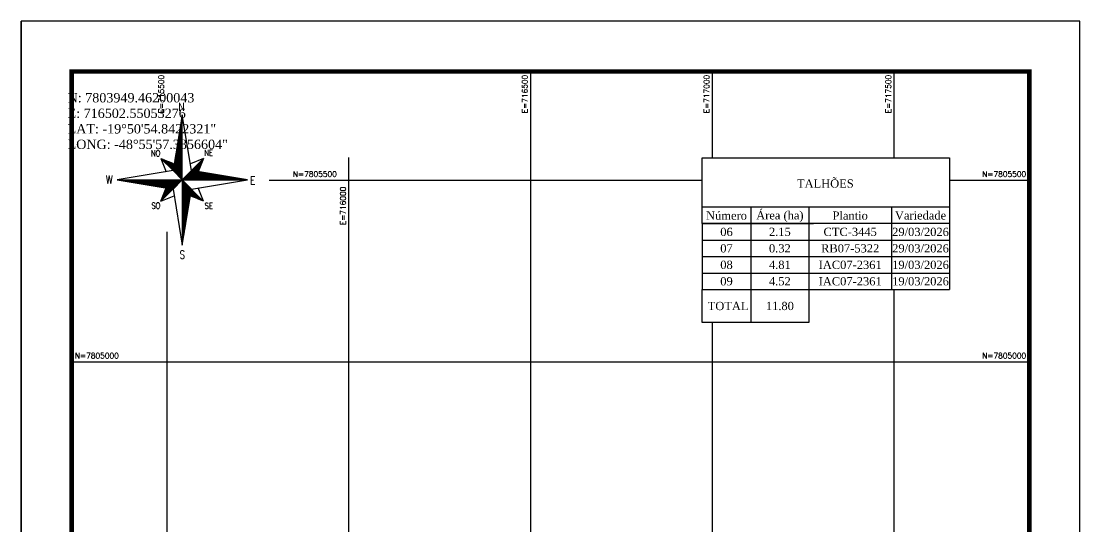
# Model space of a CAD drawing. Extents: x 715098 to 718010, y 7801819 to 7805938.
# Drawn here: x 715098 to 718010, y 7804545 to 7805938 of the extents above; entities that cross this region are included whole.
import ezdxf
from ezdxf.enums import TextEntityAlignment as Align

# ---------------------------------------------------------------- set-up
doc = ezdxf.new("R2010")
doc.units = 0
doc.linetypes.add('LIN0', pattern=[0])
doc.layers.add('MALHA', color=251, linetype='Continuous', true_color=0x505050)
doc.layers.add('NUMERAÇÕES DOS TALHÕES', color=7, linetype='Continuous', true_color=0xffffff)
for name, color, linetype in [('SETA_NORTE', 3, 'Continuous'), ('TABELAS', 7, 'Continuous'), ('texto', 7, 'Continuous'), ('TG', 7, 'LIN0')]:
    doc.layers.add(name, color=color, linetype=linetype)
doc.styles.add('AGROCAD', font='romans.shx')
doc.styles.add('AREAS', font='times.ttf')
doc.styles.add('ROMANS', font='romans', dxfattribs={"height": 0.2})

# ---------------------------------------------------------------- blocks, each defined once
blk = doc.blocks.new('A$C7F984228')
at = {"layer": 'SETA_NORTE', "linetype": 'Continuous'}
h = blk.add_hatch(dxfattribs=at)
h.set_pattern_fill('ANSI31', color=256, scale=5, angle=-90, style=0)
h.set_pattern_definition([(315, (-7849212.488, 504478.853), (11.22532015, 11.22532015), [])])
h.paths.add_polyline_path([(2671, 3542), (2716, 3816), (2183, 4030)])
h = blk.add_hatch(dxfattribs=at)
h.set_pattern_fill('ANSI31', color=256, scale=5, angle=180, style=0)
h.set_pattern_definition([(225, (504349.028, 7855425.992), (11.22532015, -11.22532015), [])])
h.paths.add_polyline_path([(3412, 3542), (3686, 3497), (3900, 4030)])
h = blk.add_hatch(dxfattribs=at)
h.set_pattern_fill('ANSI31', color=256, scale=5, style=0)
h.set_pattern_definition([(45, (-498265.35, -7849082.662), (-11.22532015, 11.22532015), [])])
h.paths.add_polyline_path([(2671, 2801), (2397, 2846), (2183, 2313)])
h = blk.add_hatch(dxfattribs=at)
h.set_pattern_fill('ANSI31', color=256, scale=5, angle=90, style=0)
h.set_pattern_definition([(135, (7855296.166, -498135.524), (-11.22532015, -11.22532015), [])])
h.paths.add_polyline_path([(3412, 2801), (3367, 2527), (3900, 2313)])
for p, q in [((2994, 5505), (3042, 5552)), ((2999, 5533), (3042, 5576)), ((3004, 5561), (3042, 5599)), ((3008, 5588), (3042, 5622)), ((3013, 5616), (3042, 5645)), ((3017, 5644), (3042, 5668)), ((3022, 5671), (3042, 5691)), ((3026, 5699), (3042, 5715)), ((3031, 5727), (3042, 5738)), ((3036, 5755), (3042, 5761)), ((3040, 5782), (3042, 5784)), ((2908, 4978), (3042, 5112)), ((2912, 5006), (3042, 5135)), ((2917, 5034), (3042, 5159)), ((2921, 5061), (3042, 5182)), ((2926, 5089), (3042, 5205)), ((2931, 5117), (3042, 5228)), ((2935, 5145), (3042, 5251)), ((2940, 5172), (3042, 5274)), ((2944, 5200), (3042, 5298)), ((2949, 5228), (3042, 5321)), ((2953, 5255), (3042, 5344)), ((2958, 5283), (3042, 5367)), ((2963, 5311), (3042, 5390)), ((2967, 5339), (3042, 5413)), ((2972, 5366), (3042, 5437)), ((2976, 5394), (3042, 5460)), ((2981, 5422), (3042, 5483)), ((2985, 5450), (3042, 5506)), ((2990, 5477), (3042, 5529)), ((2825, 4479), (3042, 4695)), ((2830, 4507), (3042, 4718)), ((2835, 4534), (3042, 4742)), ((2839, 4562), (3042, 4765)), ((2844, 4590), (3042, 4788)), ((2848, 4618), (3042, 4811)), ((2853, 4645), (3042, 4834)), ((2857, 4673), (3042, 4857)), ((2862, 4701), (3042, 4881)), ((2867, 4729), (3042, 4904)), ((2871, 4756), (3042, 4927)), ((2876, 4784), (3042, 4950)), ((2880, 4812), (3042, 4973)), ((2885, 4839), (3042, 4996)), ((2889, 4867), (3042, 5020)), ((2894, 4895), (3042, 5043)), ((2899, 4923), (3042, 5066)), ((2903, 4950), (3042, 5089)), ((2739, 3952), (3042, 4255)), ((2743, 3980), (3042, 4278)), ((2748, 4007), (3042, 4301)), ((2752, 4035), (3042, 4325)), ((2757, 4063), (3042, 4348)), ((2762, 4091), (3042, 4371)), ((2766, 4118), (3042, 4394)), ((2771, 4146), (3042, 4417)), ((2775, 4174), (3042, 4440)), ((2780, 4202), (3042, 4464)), ((2784, 4229), (3042, 4487)), ((2789, 4257), (3042, 4510)), ((2794, 4285), (3042, 4533)), ((2798, 4313), (3042, 4556)), ((2803, 4340), (3042, 4579)), ((2807, 4368), (3042, 4603)), ((2812, 4396), (3042, 4626)), ((2816, 4423), (3042, 4649)), ((2821, 4451), (3042, 4672)), ((2183, 4030), (2716, 3816)), ((2183, 4030), (2397, 3497)), ((2674, 3540), (3042, 3908)), ((2675, 3564), (3042, 3931)), ((2679, 3591), (3042, 3954)), ((2684, 3619), (3042, 3977)), ((2685, 3528), (3042, 3885)), ((2688, 3647), (3042, 4000)), ((2693, 3675), (3042, 4024)), ((2697, 3517), (3042, 3861)), ((2698, 3702), (3042, 4047)), ((2702, 3730), (3042, 4070)), ((2707, 3758), (3042, 4093)), ((2709, 3505), (3042, 3838)), ((2711, 3786), (3042, 4116)), ((2716, 3813), (3042, 4139)), ((2720, 3841), (3042, 4163)), ((2725, 3869), (3042, 4186)), ((2730, 3897), (3042, 4209)), ((2734, 3924), (3042, 4232)), ((3900, 4030), (3367, 3816)), ((3900, 4030), (3686, 3497)), ((2720, 3493), (3042, 3815)), ((2732, 3482), (3042, 3792)), ((2743, 3470), (3042, 3769)), ((2755, 3459), (3042, 3746)), ((2766, 3447), (3042, 3722)), ((2778, 3435), (3042, 3699)), ((2790, 3424), (3042, 3676)), ((2801, 3412), (3042, 3653)), ((2813, 3401), (3042, 3630)), ((2824, 3389), (3042, 3607)), ((2836, 3378), (3042, 3583)), ((2848, 3366), (3042, 3560)), ((2859, 3354), (3042, 3537)), ((2871, 3343), (3042, 3514)), ((2882, 3331), (3042, 3491)), ((2894, 3320), (3042, 3468)), ((2905, 3308), (3042, 3444)), ((2917, 3296), (3042, 3421)), ((3047, 3172), (3417, 3542)), ((3070, 3172), (3437, 3538)), ((3093, 3172), (3457, 3535)), ((3117, 3172), (3477, 3532)), ((3140, 3172), (3497, 3528)), ((3163, 3172), (3516, 3525)), ((3186, 3172), (3536, 3522)), ((3209, 3172), (3556, 3519)), ((3232, 3172), (3576, 3515)), ((3256, 3172), (3596, 3512)), ((3279, 3172), (3616, 3509)), ((3302, 3172), (3636, 3506)), ((3325, 3172), (3656, 3502)), ((3348, 3172), (3676, 3499)), ((3371, 3172), (3695, 3496)), ((3395, 3172), (3715, 3492)), ((3418, 3172), (3735, 3489)), ((3441, 3172), (3755, 3486)), ((3464, 3172), (3775, 3483)), ((3487, 3172), (3795, 3479)), ((3510, 3172), (3815, 3476)), ((3534, 3172), (3835, 3473)), ((3557, 3172), (3855, 3469)), ((3580, 3172), (3874, 3466)), ((3603, 3172), (3894, 3463)), ((3626, 3172), (3914, 3460)), ((3649, 3172), (3934, 3456)), ((3673, 3172), (3954, 3453)), ((3696, 3172), (3974, 3450)), ((3719, 3172), (3994, 3447)), ((3742, 3172), (4014, 3443)), ((3765, 3172), (4034, 3440)), ((3788, 3172), (4053, 3437)), ((3812, 3172), (4073, 3433)), ((3835, 3172), (4093, 3430)), ((3858, 3172), (4113, 3427)), ((3881, 3172), (4133, 3424)), ((3904, 3172), (4153, 3420)), ((3927, 3172), (4173, 3417)), ((3951, 3172), (4193, 3414)), ((3974, 3172), (4213, 3411)), ((3997, 3172), (4232, 3407)), ((4020, 3172), (4252, 3404)), ((428, 3170), (429, 3172)), ((448, 3167), (453, 3172)), ((468, 3164), (476, 3172)), ((488, 3161), (499, 3172)), ((508, 3157), (522, 3172)), ((528, 3154), (545, 3172)), ((548, 3151), (568, 3172)), ((567, 3148), (592, 3172)), ((587, 3144), (615, 3172)), ((607, 3141), (638, 3172)), ((627, 3138), (661, 3172)), ((647, 3134), (684, 3172)), ((667, 3131), (707, 3172)), ((687, 3128), (731, 3172)), ((707, 3125), (754, 3172)), ((727, 3121), (777, 3172)), ((746, 3118), (800, 3172)), ((766, 3115), (823, 3172)), ((786, 3112), (846, 3172)), ((806, 3108), (870, 3172)), ((826, 3105), (893, 3172)), ((846, 3102), (916, 3172)), ((866, 3098), (939, 3172)), ((886, 3095), (962, 3172)), ((906, 3092), (985, 3172)), ((925, 3089), (1009, 3172)), ((945, 3085), (1032, 3172)), ((965, 3082), (1055, 3172)), ((985, 3079), (1078, 3172)), ((1005, 3075), (1101, 3172)), ((1025, 3072), (1124, 3172)), ((1045, 3069), (1148, 3172)), ((1065, 3066), (1171, 3172)), ((1085, 3062), (1194, 3172)), ((1104, 3059), (1217, 3172)), ((1124, 3056), (1240, 3172)), ((1144, 3053), (1263, 3172)), ((1164, 3049), (1287, 3172)), ((1184, 3046), (1310, 3172)), ((1204, 3043), (1333, 3172)), ((1224, 3039), (1356, 3172)), ((1244, 3036), (1379, 3172)), ((1264, 3033), (1402, 3172)), ((1283, 3030), (1426, 3172)), ((1303, 3026), (1449, 3172)), ((1323, 3023), (1472, 3172)), ((1343, 3020), (1495, 3172)), ((1363, 3017), (1518, 3172)), ((1383, 3013), (1541, 3172)), ((1403, 3010), (1565, 3172)), ((1423, 3007), (1588, 3172)), ((1443, 3003), (1611, 3172)), ((1462, 3000), (1634, 3172)), ((1482, 2997), (1657, 3172)), ((1502, 2994), (1680, 3172)), ((1522, 2990), (1704, 3172)), ((1542, 2987), (1727, 3172)), ((1562, 2984), (1750, 3172)), ((1582, 2980), (1773, 3172)), ((1602, 2977), (1796, 3172)), ((1622, 2974), (1819, 3172)), ((1641, 2971), (1843, 3172)), ((1661, 2967), (1866, 3172)), ((1681, 2964), (1889, 3172)), ((1701, 2961), (1912, 3172)), ((1721, 2958), (1935, 3172)), ((1741, 2954), (1958, 3172)), ((1761, 2951), (1982, 3172)), ((1781, 2948), (2005, 3172)), ((1801, 2944), (2028, 3172)), ((1820, 2941), (2051, 3172)), ((1840, 2938), (2074, 3172)), ((1860, 2935), (2097, 3172)), ((1880, 2931), (2120, 3172)), ((1900, 2928), (2144, 3172)), ((1920, 2925), (2167, 3172)), ((1940, 2921), (2190, 3172)), ((1960, 2918), (2213, 3172)), ((1980, 2915), (2236, 3172)), ((1999, 2912), (2259, 3172)), ((2019, 2908), (2283, 3172)), ((2039, 2905), (2306, 3172)), ((2059, 2902), (2329, 3172)), ((2079, 2899), (2352, 3172)), ((2099, 2895), (2375, 3172)), ((2119, 2892), (2398, 3172)), ((2139, 2889), (2422, 3172)), ((2159, 2885), (2445, 3172)), ((2178, 2882), (2468, 3172)), ((3042, 3172), (2183, 2313)), ((2198, 2879), (2491, 3172)), ((2218, 2876), (2514, 3172)), ((2238, 2872), (2537, 3172)), ((2258, 2869), (2561, 3172)), ((2278, 2866), (2584, 3172)), ((2298, 2863), (2607, 3172)), ((2318, 2859), (2630, 3172)), ((2338, 2856), (2653, 3172)), ((2357, 2853), (2676, 3172)), ((2377, 2849), (2700, 3172)), ((2397, 2846), (2723, 3172)), ((2417, 2843), (2746, 3172)), ((2437, 2840), (2769, 3172)), ((2457, 2836), (2792, 3172)), ((2477, 2833), (2815, 3172)), ((2497, 2830), (2839, 3172)), ((2517, 2826), (2862, 3172)), ((2536, 2823), (2885, 3172)), ((2556, 2820), (2908, 3172)), ((2576, 2817), (2931, 3172)), ((2596, 2813), (2954, 3172)), ((2616, 2810), (2978, 3172)), ((2636, 2807), (3001, 3172)), ((2656, 2804), (3024, 3172)), ((2929, 3285), (3042, 3398)), ((2940, 3273), (3042, 3375)), ((2952, 3262), (3042, 3352)), ((2963, 3250), (3042, 3329)), ((2975, 3239), (3042, 3305)), ((2987, 3227), (3042, 3282)), ((2998, 3215), (3042, 3259)), ((3010, 3204), (3042, 3236)), ((3021, 3192), (3042, 3213)), ((3033, 3181), (3042, 3190)), ((3042, 3166), (3044, 3169)), ((3042, 3143), (3056, 3157)), ((3042, 3120), (3068, 3146)), ((3042, 3097), (3079, 3134)), ((3042, 3074), (3091, 3123)), ((3042, 3051), (3102, 3111)), ((3042, 3027), (3114, 3100)), ((3042, 3004), (3126, 3088)), ((3042, 2981), (3137, 3076)), ((3042, 2958), (3149, 3065)), ((3042, 2935), (3160, 3053)), ((3042, 2912), (3172, 3042)), ((3042, 2888), (3183, 3030)), ((3042, 2865), (3195, 3018)), ((3042, 2842), (3207, 3007)), ((3042, 2819), (3218, 2995)), ((3042, 2796), (3230, 2984)), ((4043, 3172), (4272, 3401)), ((4066, 3172), (4292, 3397)), ((4090, 3172), (4312, 3394)), ((4113, 3172), (4332, 3391)), ((4136, 3172), (4352, 3388)), ((4159, 3172), (4372, 3384)), ((4182, 3172), (4392, 3381)), ((4205, 3172), (4411, 3378)), ((4228, 3172), (4431, 3374)), ((4252, 3172), (4451, 3371)), ((4275, 3172), (4471, 3368)), ((4298, 3172), (4491, 3365)), ((4321, 3172), (4511, 3361)), ((4344, 3172), (4531, 3358)), ((4367, 3172), (4551, 3355)), ((4391, 3172), (4571, 3352)), ((4414, 3172), (4590, 3348)), ((4437, 3172), (4610, 3345)), ((4460, 3172), (4630, 3342)), ((4483, 3172), (4650, 3338)), ((4506, 3172), (4670, 3335)), ((4530, 3172), (4690, 3332)), ((4553, 3172), (4710, 3329)), ((4576, 3172), (4730, 3325)), ((4599, 3172), (4750, 3322)), ((4622, 3172), (4769, 3319)), ((4645, 3172), (4789, 3316)), ((4669, 3172), (4809, 3312)), ((4692, 3172), (4829, 3309)), ((4715, 3172), (4849, 3306)), ((4738, 3172), (4869, 3302)), ((4761, 3172), (4889, 3299)), ((4784, 3172), (4909, 3296)), ((4808, 3172), (4929, 3293)), ((4831, 3172), (4948, 3289)), ((4854, 3172), (4968, 3286)), ((4877, 3172), (4988, 3283)), ((4900, 3172), (5008, 3279)), ((4923, 3172), (5028, 3276)), ((4947, 3172), (5048, 3273)), ((4970, 3172), (5068, 3270)), ((4993, 3172), (5088, 3266)), ((5016, 3172), (5108, 3263)), ((5039, 3172), (5127, 3260)), ((5062, 3172), (5147, 3257)), ((5086, 3172), (5167, 3253)), ((5109, 3172), (5187, 3250)), ((5132, 3172), (5207, 3247)), ((5155, 3172), (5227, 3243)), ((5178, 3172), (5247, 3240)), ((5201, 3172), (5267, 3237)), ((5225, 3172), (5287, 3234)), ((5248, 3172), (5306, 3230)), ((5271, 3172), (5326, 3227)), ((5294, 3172), (5346, 3224)), ((5317, 3172), (5366, 3221)), ((5340, 3172), (5386, 3217)), ((5364, 3172), (5406, 3214)), ((5387, 3172), (5426, 3211)), ((5410, 3172), (5446, 3207)), ((5433, 3172), (5466, 3204)), ((5456, 3172), (5485, 3201)), ((5479, 3172), (5505, 3198)), ((5503, 3172), (5525, 3194)), ((5526, 3172), (5545, 3191)), ((5549, 3172), (5565, 3188)), ((5572, 3172), (5585, 3184)), ((5595, 3172), (5605, 3181)), ((5618, 3172), (5625, 3178)), ((5642, 3172), (5645, 3175)), ((2183, 2313), (2397, 2846)), ((3042, 2773), (3241, 2972)), ((3042, 2749), (3253, 2961)), ((3042, 2726), (3265, 2949)), ((3042, 2703), (3276, 2937)), ((3042, 2680), (3288, 2926)), ((3042, 2657), (3299, 2914)), ((3042, 2634), (3311, 2903)), ((3042, 2610), (3322, 2891)), ((3042, 2587), (3334, 2879)), ((3042, 2564), (3346, 2868)), ((3042, 2541), (3357, 2856)), ((3042, 2518), (3369, 2845)), ((3042, 2495), (3380, 2833)), ((3042, 2471), (3392, 2822)), ((3042, 2448), (3404, 2810)), ((3042, 2425), (3411, 2795)), ((3042, 2402), (3407, 2767)), ((3042, 2379), (3402, 2739)), ((3042, 2356), (3398, 2712)), ((3042, 2332), (3393, 2684)), ((3042, 2309), (3389, 2656)), ((3042, 2286), (3384, 2628)), ((3042, 2263), (3379, 2601)), ((3042, 2240), (3375, 2573)), ((3900, 2313), (3686, 2846)), ((2183, 2313), (2716, 2527)), ((3042, 2217), (3370, 2545)), ((3042, 2193), (3366, 2517)), ((3042, 2170), (3361, 2490)), ((3042, 2147), (3357, 2462)), ((3042, 2124), (3352, 2434)), ((3042, 2101), (3347, 2406)), ((3042, 2078), (3343, 2379)), ((3042, 2055), (3338, 2351)), ((3042, 2031), (3334, 2323)), ((3042, 2008), (3329, 2296)), ((3042, 1985), (3325, 2268)), ((3042, 1962), (3320, 2240)), ((3042, 1939), (3316, 2212)), ((3042, 1916), (3311, 2185)), ((3042, 1892), (3306, 2157)), ((3042, 1869), (3302, 2129)), ((3900, 2313), (3367, 2527)), ((3042, 1846), (3297, 2101)), ((3042, 1823), (3293, 2074)), ((3042, 1800), (3288, 2046)), ((3042, 1777), (3284, 2018)), ((3042, 1753), (3279, 1990)), ((3042, 1730), (3274, 1963)), ((3042, 1707), (3270, 1935)), ((3042, 1684), (3265, 1907)), ((3042, 1661), (3261, 1880)), ((3042, 1638), (3256, 1852)), ((3042, 1614), (3252, 1824)), ((3042, 1591), (3247, 1796)), ((3042, 1568), (3242, 1769)), ((3042, 1545), (3238, 1741)), ((3042, 1522), (3233, 1713)), ((3042, 1499), (3229, 1685)), ((3042, 1475), (3224, 1658)), ((3042, 1452), (3220, 1630)), ((3042, 1429), (3215, 1602)), ((3042, 1406), (3210, 1575)), ((3042, 1383), (3206, 1547)), ((3042, 1360), (3201, 1519)), ((3042, 1336), (3197, 1491)), ((3042, 1313), (3192, 1464)), ((3042, 1290), (3188, 1436)), ((3042, 1267), (3183, 1408)), ((3042, 1244), (3178, 1380)), ((3042, 1221), (3174, 1353)), ((3042, 1197), (3169, 1325)), ((3042, 1174), (3165, 1297)), ((3042, 1151), (3160, 1269)), ((3042, 1128), (3156, 1242)), ((3042, 1105), (3151, 1214)), ((3042, 1082), (3146, 1186)), ((3042, 1058), (3142, 1159)), ((3042, 1035), (3137, 1131)), ((3042, 1012), (3133, 1103)), ((3042, 989), (3128, 1075)), ((3042, 966), (3124, 1048)), ((3042, 943), (3119, 1020)), ((3042, 919), (3115, 992)), ((3042, 896), (3110, 964)), ((3042, 873), (3105, 937)), ((3042, 850), (3101, 909)), ((3042, 827), (3096, 881)), ((3042, 804), (3092, 853)), ((3042, 780), (3087, 826)), ((3042, 757), (3083, 798)), ((3042, 734), (3078, 770)), ((3042, 711), (3073, 743)), ((3042, 688), (3069, 715)), ((3042, 665), (3064, 687)), ((3042, 641), (3060, 659)), ((3042, 618), (3055, 632)), ((3042, 595), (3051, 604)), ((3042, 572), (3046, 576))]:
    blk.add_line(p, q, dxfattribs=at)
blk.add_lwpolyline([(3412, 2801), (5663, 3172), (3412, 3542), (3042, 5792), (2671, 3542), (421, 3172), (2671, 2801), (3042, 551)], close=True, dxfattribs=at)
for points in [[(3042, 3172), (3042, 5792)], [(3042, 3172), (2671, 3542)], [(3042, 3172), (3412, 3542)], [(421, 3172), (5663, 3172)], [(3042, 3172), (2671, 2801)], [(3042, 3172), (3412, 2801)], [(3042, 3172), (3042, 551)]]:
    blk.add_lwpolyline(points, dxfattribs=at)
at = {"layer": 'texto', "color": 0, "lineweight": 30, "style": 'ROMANS', "width": 0.8}
for s, height, p in [('N ', 325, (2890, 5949)), ('NO', 250, (1784, 4117)), ('NE', 250, (3926, 4135)), ('W', 325, (-25, 3016)), ('E', 325, (5767, 2986)), ('SO', 250, (1801, 2010)), ('SE', 250, (3938, 2001)), ('S', 325, (2930, 0))]:
    blk.add_text(s, height=height, dxfattribs=at).set_placement(p)
blk = doc.blocks.new('coordf')
at = {"layer": 'MALHA', "linetype": 'Continuous', "style": 'AGROCAD'}
blk.add_attdef('COORDF', text='', height=10, dxfattribs=at).set_placement((-6, 6), align=Align.RIGHT)
blk = doc.blocks.new('coordi')
at = {"layer": 'MALHA', "linetype": 'Continuous', "style": 'AGROCAD'}
blk.add_attdef('COORDI', (6, 6), '', height=10, dxfattribs=at)

msp = doc.modelspace()

# ---------------------------------------------------------------- linework, layer by layer
at = {"layer": 'MALHA'}
for points in [[(716500, 7804169.2), (716500, 7805799.1)], [(717000, 7805561.7), (717000, 7805799.1)], [(717500, 7805561.7), (717500, 7805799.1)], [(716000, 7804257.2), (716000, 7805562.5)], [(715780.5, 7805500), (716971.6, 7805500)], [(717652.2, 7805500), (717871.6, 7805500)], [(715500, 7804196.7), (715500, 7805357.2)], [(717500, 7804300.9), (717500, 7805198.8)], [(717000, 7804013.8), (717000, 7805108.1)], [(715236.9, 7805000), (717871.6, 7805000)]]:
    msp.add_lwpolyline(points, dxfattribs=at)
at = {"layer": 'TABELAS'}
for p, q in [((716971.6, 7805380.2), (716971.6, 7805561.7)), ((716971.6, 7805561.7), (717652.2, 7805561.7)), ((717652.2, 7805561.7), (717652.2, 7805380.2)), ((717652.2, 7805425.6), (716971.6, 7805425.6)), ((717105.2, 7805425.6), (717105.2, 7805380.2)), ((717265.2, 7805425.6), (717265.2, 7805380.2)), ((717492, 7805425.6), (717492, 7805380.2)), ((716971.6, 7805380.2), (716971.6, 7805334.9)), ((716971.6, 7805380.2), (717277.3, 7805380.2)), ((717652.2, 7805380.2), (716971.6, 7805380.2)), ((717105.2, 7805380.2), (717105.2, 7805334.9)), ((717265.2, 7805380.2), (717265.2, 7805334.9)), ((717492, 7805380.2), (717492, 7805334.9)), ((717492, 7805380.2), (717492, 7805334.9)), ((717652.2, 7805380.2), (717652.2, 7805334.9)), ((716971.6, 7805334.9), (716971.6, 7805289.5)), ((716971.6, 7805334.9), (717652.2, 7805334.9)), ((717105.2, 7805334.9), (717105.2, 7805289.5)), ((717265.2, 7805334.9), (717265.2, 7805289.5)), ((717492, 7805334.9), (717492, 7805289.5)), ((717492, 7805334.9), (717492, 7805289.5)), ((717652.2, 7805334.9), (717652.2, 7805289.5)), ((716971.6, 7805289.5), (716971.6, 7805244.2)), ((716971.6, 7805289.5), (717652.2, 7805289.5)), ((717105.2, 7805289.5), (717105.2, 7805244.2)), ((717265.2, 7805289.5), (717265.2, 7805244.2)), ((717492, 7805289.5), (717492, 7805244.2)), ((717492, 7805289.5), (717492, 7805244.2)), ((717652.2, 7805289.5), (717652.2, 7805244.2)), ((716971.6, 7805244.2), (716971.6, 7805198.8)), ((716971.6, 7805244.2), (717652.2, 7805244.2)), ((717105.2, 7805244.2), (717105.2, 7805198.8)), ((717265.2, 7805244.2), (717265.2, 7805198.8)), ((717492, 7805244.2), (717492, 7805198.8)), ((717492, 7805244.2), (717492, 7805198.8)), ((717652.2, 7805244.2), (717652.2, 7805198.8)), ((716971.6, 7805108.1), (716971.6, 7805198.8)), ((716971.6, 7805198.8), (717652.2, 7805198.8)), ((717105.2, 7805198.8), (717105.2, 7805108.1)), ((717265.2, 7805198.8), (717265.2, 7805108.1)), ((717265.2, 7805108.1), (716971.6, 7805108.1))]:
    msp.add_line(p, q, dxfattribs=at)
at = {"layer": 'TG', "color": 174, "linetype": 'LIN0'}
msp.add_line((715098.2, 7801819.3), (715098.2, 7805937.7), dxfattribs=at)
at = {"layer": 'TG', "color": 174, "linetype": 'LIN0', "flags": 128}
msp.add_lwpolyline([(718010.3, 7801819.3), (718010.3, 7805937.7), (715098.2, 7805937.7), (715098.2, 7801819.3)], close=True, dxfattribs=at)
at = {"layer": 'TG', "color": 174, "linetype": 'LIN0', "const_width": 12.6, "flags": 128}
msp.add_lwpolyline([(717871.6, 7801957.9), (717871.6, 7805799.1), (715236.9, 7805799.1), (715236.9, 7801957.9)], close=True, dxfattribs=at)

# ---------------------------------------------------------------- block references
at = {"linetype": 'ByBlock', "xscale": 0.0684625621538203, "yscale": 0.0684625621538203, "zscale": 0.0684625621538203, "rotation": 0.0001218493132139067}
msp.add_blockref('A$C7F984228', (715333.2, 7805283.6), dxfattribs=at)
at = {"layer": 'MALHA'}
ref = msp.add_blockref('coordf', (715500, 7805799.1), dxfattribs=dict(at, xscale=1.5, yscale=1.5, zscale=1.5, rotation=90))
ref.add_attrib('COORDF', 'E=715500', dxfattribs={"height": 15, "rotation": 90, "style": 'AGROCAD'}).set_placement((715491, 7805790.1), align=Align.RIGHT)
ref = msp.add_blockref('coordf', (716500, 7805799.1), dxfattribs=dict(at, xscale=1.5, yscale=1.5, zscale=1.5, rotation=90))
ref.add_attrib('COORDF', 'E=716500', dxfattribs={"height": 15, "rotation": 90, "style": 'AGROCAD'}).set_placement((716491, 7805790.1), align=Align.RIGHT)
ref = msp.add_blockref('coordf', (717000, 7805799.1), dxfattribs=dict(at, xscale=1.5, yscale=1.5, zscale=1.5, rotation=90))
ref.add_attrib('COORDF', 'E=717000', dxfattribs={"height": 15, "rotation": 90, "style": 'AGROCAD'}).set_placement((716991, 7805790.1), align=Align.RIGHT)
ref = msp.add_blockref('coordf', (717500, 7805799.1), dxfattribs=dict(at, xscale=1.5, yscale=1.5, zscale=1.5, rotation=90))
ref.add_attrib('COORDF', 'E=717500', dxfattribs={"height": 15, "rotation": 90, "style": 'AGROCAD'}).set_placement((717491, 7805790.1), align=Align.RIGHT)
ref = msp.add_blockref('coordi', (715836.7, 7805500), dxfattribs=dict(at, xscale=1.5, yscale=1.5, zscale=1.5))
ref.add_attrib('COORDI', 'N=7805500', (715845.7, 7805509), dxfattribs={"height": 15, "style": 'AGROCAD'})
ref = msp.add_blockref('coordf', (717871.6, 7805500), dxfattribs=dict(at, xscale=1.5, yscale=1.5, zscale=1.5))
ref.add_attrib('COORDF', 'N=7805500', dxfattribs={"height": 15, "style": 'AGROCAD'}).set_placement((717862.6, 7805509), align=Align.RIGHT)
ref = msp.add_blockref('coordf', (716000, 7805490.9), dxfattribs=dict(at, xscale=1.5, yscale=1.5, zscale=1.5, rotation=90))
ref.add_attrib('COORDF', 'E=716000', dxfattribs={"height": 15, "rotation": 90, "style": 'AGROCAD'}).set_placement((715991, 7805481.9), align=Align.RIGHT)
ref = msp.add_blockref('coordi', (715236.9, 7805000), dxfattribs=dict(at, xscale=1.5, yscale=1.5, zscale=1.5))
ref.add_attrib('COORDI', 'N=7805000', (715245.9, 7805009), dxfattribs={"height": 15, "style": 'AGROCAD'})
ref = msp.add_blockref('coordf', (717871.6, 7805000), dxfattribs=dict(at, xscale=1.5, yscale=1.5, zscale=1.5))
ref.add_attrib('COORDF', 'N=7805000', dxfattribs={"height": 15, "style": 'AGROCAD'}).set_placement((717862.6, 7805009), align=Align.RIGHT)

# ---------------------------------------------------------------- texts
at = {"layer": 'NUMERAÇÕES DOS TALHÕES', "color": 0, "insert": (715676.5, 7805585.2), "char_height": 25.654, "attachment_point": 9, "style": 'AREAS'}
msp.add_mtext('\\pxql;N: 7803949.46200043\\PE: 716502.55053276\\PLAT: -19%%D50\'54.8422321" \\PLONG: -48%%D55\'57.3856604" ', dxfattribs=at)
at = {"layer": 'TABELAS', "style": 'AREAS'}
for s, p in [('TALHÕES', (717310.3, 7805493.6)), ('Número', (717038.4, 7805402.9)), ('Área (ha)', (717185.2, 7805402.9)), ('Plantio', (717378.6, 7805402.9)), ('06', (717038.4, 7805357.5)), ('2.15', (717185.2, 7805357.5)), ('CTC-3445', (717378.6, 7805357.5)), ('29/03/2026', (717572.1, 7805357.5)), ('07', (717038.4, 7805312.2)), ('0.32', (717185.2, 7805312.2)), ('RB07-5322', (717378.6, 7805312.2)), ('29/03/2026', (717572.1, 7805312.2)), ('08', (717038.4, 7805266.8)), ('4.81', (717185.2, 7805266.8)), ('IAC07-2361', (717378.6, 7805266.8)), ('19/03/2026', (717572.1, 7805266.8)), ('09', (717038.4, 7805221.5)), ('4.52', (717185.2, 7805221.5)), ('IAC07-2361', (717378.6, 7805221.5)), ('19/03/2026', (717572.1, 7805221.5)), ('11.80', (717185.2, 7805153.4))]:
    msp.add_text(s, height=22.68, dxfattribs=at).set_placement(p, align=Align.MIDDLE)
msp.add_text('Variedade', height=22.68, dxfattribs=at).set_placement((717572.1, 7805402.9), align=Align.MIDDLE_CENTER)
at = {"layer": 'TABELAS', "color": 1, "style": 'AREAS'}
msp.add_text('TOTAL', height=22.68, dxfattribs=at).set_placement((716986.7, 7805142.1))

doc.saveas('drawing.dxf')
